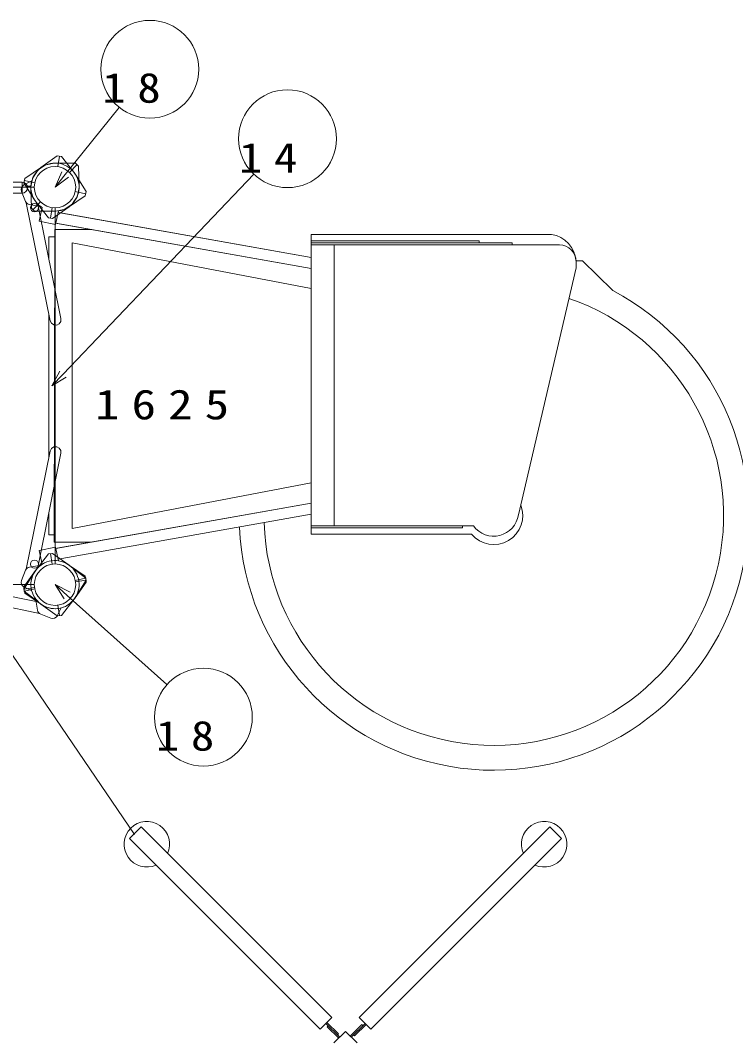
# Model space of a CAD drawing. Units: millimetres on the paper. Extents: x 0 to 420, y -594 to 297.
# Drawn here: x 191.1 to 227.7, y 96.3 to 148.3 of the extents above; entities that cross this region are included whole.
import ezdxf

# ---------------------------------------------------------------- set-up
doc = ezdxf.new("R2010")
doc.units = ezdxf.units.MM
for name, color, linetype, lineweight in [('2D', 7, 'Continuous', 13), ('2D_DIMENSION', 7, 'Continuous', 13), ('AM_5', 7, 'Continuous', 13), ('NBLUVR00$0$2D_NBROOF', 7, 'Continuous', 13), ('TEXT', 7, 'Continuous', 13)]:
    doc.layers.add(name, color=color, linetype=linetype, lineweight=lineweight)
doc.styles.add('ＭＳ ゴシック', font='')
doc.styles.get('ＭＳ ゴシック').set_extended_font_data('MS Gothic')

msp = doc.modelspace()

# ---------------------------------------------------------------- linework, layer by layer
at = {"layer": '2D'}
for p, q in [((193.025, 141.368), (192.189, 140.769)), ((193.025, 141.368), (192.189, 140.769)), ((192.456, 140.914), (192.87, 141)), ((192.87, 141), (193.953, 140.988)), ((193.235, 141.339), (193.025, 141.368)), ((193.235, 141.339), (193.025, 141.368)), ((193.054, 140.817), (193.13, 141.354)), ((193.054, 140.817), (193.13, 141.354)), ((193.871, 140.531), (193.235, 141.339)), ((193.871, 140.531), (193.235, 141.339)), ((193.953, 140.988), (194.105, 140.84)), ((192.212, 140.785), (191.362, 140.205)), ((191.775, 140.254), (192.01, 140.61)), ((192.01, 140.61), (192.026, 140.629)), ((192.026, 140.629), (192.049, 140.652)), ((192.049, 140.652), (192.399, 140.892)), ((192.399, 140.892), (192.456, 140.914)), ((194.029, 140.914), (193.647, 140.524)), ((194.105, 140.84), (194.136, 139.811)), ((174.286, 140.026), (191.219, 140.026)), ((191.219, 139.459), (191.219, 140.026)), ((191.362, 140.205), (191.318, 139.998)), ((191.318, 139.998), (191.859, 139.123)), ((191.718, 140.09), (191.32, 139.888)), ((191.718, 140.09), (191.32, 139.888)), ((191.34, 140.102), (191.87, 139.989)), ((191.676, 139.784), (191.75, 140.195)), ((191.75, 140.195), (191.763, 140.229)), ((191.763, 140.229), (191.775, 140.254)), ((194.493, 139.539), (193.953, 140.415)), ((173.644, 139.769), (191.847, 139.769)), ((174.286, 139.459), (191.219, 139.459)), ((191.195, 139.553), (191.403, 139.036)), ((191.195, 139.553), (191.403, 139.036)), ((191.682, 139.821), (191.491, 139.82)), ((191.501, 139.768), (191.683, 139.768)), ((191.676, 139.729), (191.676, 139.784)), ((191.711, 138.699), (191.676, 139.729)), ((194.471, 139.436), (193.941, 139.549)), ((194.134, 139.749), (194.06, 139.328)), ((194.136, 139.811), (194.134, 139.749)), ((194.449, 139.332), (194.493, 139.539)), ((191.438, 138.976), (192.665, 132.939)), ((191.596, 138.88), (192.112, 138.788)), ((191.596, 138.88), (192.112, 138.788)), ((192.166, 139.011), (191.787, 138.625)), ((191.94, 139.006), (192.577, 138.199)), ((191.94, 139.006), (192.577, 138.199)), ((193.737, 138.868), (193.415, 138.646)), ((193.6, 138.753), (194.449, 139.332)), ((193.788, 138.904), (193.737, 138.868)), ((193.874, 139.031), (193.788, 138.904)), ((194.04, 139.278), (193.874, 139.031)), ((194.06, 139.328), (194.04, 139.278)), ((191.864, 138.55), (191.711, 138.699)), ((192.614, 138.542), (191.864, 138.55)), ((193.21, 133.049), (192.041, 138.801)), ((192.251, 138.727), (192.103, 138.028)), ((192.89, 138.541), (192.614, 138.542)), ((192.757, 138.721), (192.681, 138.184)), ((192.757, 138.721), (192.681, 138.184)), ((192.786, 138.169), (193.622, 138.769)), ((192.786, 138.169), (193.622, 138.769)), ((192.943, 138.536), (192.89, 138.541)), ((192.906, 138.71), (192.906, 120.507)), ((192.931, 137.852), (193.08, 138.551)), ((193.361, 138.626), (192.943, 138.536)), ((206.013, 136.177), (193.063, 138.475)), ((206.013, 136.177), (193.106, 138.467)), ((193.415, 138.646), (193.361, 138.626)), ((192.103, 138.028), (192.931, 137.852)), ((192.577, 138.199), (192.786, 138.169)), ((192.577, 138.199), (192.786, 138.169)), ((192.906, 138.255), (192.906, 134.544)), ((192.947, 137.928), (206.013, 135.61)), ((193.009, 137.917), (206.013, 135.61)), ((192.893, 137.601), (192.856, 121.619)), ((192.893, 137.601), (192.856, 121.619)), ((194.795, 137.601), (192.893, 137.601)), ((194.795, 137.601), (192.893, 137.601)), ((206.013, 137.351), (218.289, 137.351)), ((206.013, 122.029), (206.013, 137.351)), ((192.906, 137.229), (192.589, 137.229)), ((192.589, 137.229), (192.589, 136.102)), ((193.784, 136.925), (206.013, 134.595)), ((193.784, 122.321), (193.784, 136.925)), ((193.784, 136.925), (206.013, 134.595)), ((193.784, 122.321), (193.784, 136.925)), ((214.587, 137.033), (206.013, 137.033)), ((206.013, 136.928), (214.587, 136.928)), ((218.701, 136.82), (206.013, 136.82)), ((207.177, 122.452), (207.177, 136.82)), ((214.587, 136.928), (214.587, 137.033)), ((214.587, 136.928), (216.28, 136.928)), ((216.28, 136.928), (216.28, 136.82)), ((206.013, 136.277), (206.013, 123.103)), ((219.548, 135.653), (219.548, 135.973)), ((219.887, 136.001), (219.551, 136.001)), ((221.405, 134.509), (219.887, 136.001)), ((216.605, 123.018), (219.548, 135.653)), ((192.589, 133.311), (192.589, 125.906)), ((192.665, 132.939), (192.73, 132.81)), ((192.73, 132.81), (192.849, 132.731)), ((192.849, 132.731), (192.992, 132.721)), ((192.906, 132.727), (192.906, 126.491)), ((192.906, 132.727), (192.906, 126.491)), ((192.992, 132.721), (193.123, 132.784)), ((193.123, 132.784), (193.203, 132.906)), ((193.203, 132.906), (193.21, 133.049)), ((192.665, 126.279), (192.73, 126.407)), ((192.73, 126.407), (192.849, 126.487)), ((192.849, 126.487), (192.992, 126.496)), ((192.992, 126.496), (193.123, 126.433)), ((193.123, 126.433), (193.203, 126.311)), ((191.438, 120.241), (192.665, 126.279)), ((193.21, 126.169), (192.041, 120.417)), ((193.203, 126.311), (193.21, 126.169)), ((192.906, 124.673), (192.906, 120.963)), ((206.013, 124.65), (193.784, 122.321)), ((206.013, 124.65), (193.784, 122.321)), ((192.945, 121.3), (206.013, 123.61)), ((193.007, 121.311), (206.013, 123.61)), ((192.589, 123.115), (192.589, 121.989)), ((206.013, 123.045), (193.061, 120.756)), ((206.013, 122.452), (214.307, 122.452)), ((213.74, 122.347), (206.013, 122.347)), ((213.74, 122.452), (213.74, 122.347)), ((192.906, 121.989), (192.589, 121.989)), ((214.208, 122.029), (206.013, 122.029)), ((192.931, 121.365), (192.103, 121.189)), ((192.103, 121.189), (192.251, 120.491)), ((192.856, 121.619), (194.732, 121.617)), ((192.856, 121.619), (194.732, 121.617)), ((193.08, 120.667), (192.931, 121.365)), ((191.94, 120.211), (192.577, 121.019)), ((191.94, 120.211), (192.577, 121.019)), ((192.577, 121.019), (192.786, 121.048)), ((192.577, 121.019), (192.786, 121.048)), ((192.757, 120.497), (192.681, 121.034)), ((192.757, 120.497), (192.681, 121.034)), ((192.786, 121.048), (193.622, 120.449)), ((192.786, 121.048), (193.622, 120.449)), ((191.195, 119.664), (191.403, 120.181)), ((191.195, 119.664), (191.403, 120.181)), ((191.306, 119.329), (191.906, 120.165)), ((191.306, 119.329), (191.906, 120.165)), ((191.596, 120.338), (192.112, 120.429)), ((191.596, 120.338), (192.112, 120.429)), ((194.449, 119.885), (193.6, 120.465)), ((193.668, 120.415), (194.476, 119.778)), ((193.668, 120.415), (194.476, 119.778)), ((186.186, 119.753), (191.938, 118.584)), ((191.859, 120.095), (191.318, 119.219)), ((194.471, 119.782), (193.941, 119.669)), ((193.953, 118.803), (194.493, 119.678)), ((193.954, 119.597), (194.491, 119.673)), ((193.954, 119.597), (194.491, 119.673)), ((194.493, 119.678), (194.449, 119.885)), ((194.476, 119.778), (194.505, 119.568)), ((194.476, 119.778), (194.505, 119.568)), ((191.847, 119.449), (173.644, 119.449)), ((192.113, 117.981), (186.076, 119.208)), ((187.681, 119.449), (191.392, 119.449)), ((191.336, 119.12), (191.306, 119.329)), ((191.336, 119.12), (191.306, 119.329)), ((191.318, 119.219), (191.362, 119.012)), ((191.718, 119.127), (191.32, 119.329)), ((191.718, 119.127), (191.32, 119.329)), ((191.858, 119.3), (191.321, 119.224)), ((191.858, 119.3), (191.321, 119.224)), ((192.143, 118.483), (191.336, 119.12)), ((192.143, 118.483), (191.336, 119.12)), ((191.34, 119.116), (191.87, 119.229)), ((194.505, 119.568), (193.906, 118.732)), ((194.505, 119.568), (193.906, 118.732)), ((191.362, 119.012), (192.212, 118.433)), ((192.017, 118.139), (191.925, 118.655)), ((192.017, 118.139), (191.925, 118.655)), ((193.871, 118.687), (193.235, 117.879)), ((193.871, 118.687), (193.235, 117.879)), ((193.025, 117.849), (192.189, 118.448)), ((193.025, 117.849), (192.189, 118.448)), ((193.227, 118.261), (193.025, 117.863)), ((193.227, 118.261), (193.025, 117.863)), ((193.054, 118.401), (193.13, 117.864)), ((193.054, 118.401), (193.13, 117.864)), ((192.69, 117.738), (192.173, 117.946)), ((192.69, 117.738), (192.173, 117.946)), ((193.235, 117.879), (193.025, 117.849)), ((193.235, 117.879), (193.025, 117.849))]:
    msp.add_line(p, q, dxfattribs=at)
for centre, radius in [((192.906, 139.769), 1.058), ((192.906, 139.769), 1.058), ((192.906, 139.769), 1.058), ((192.906, 139.769), 1.058), ((192.906, 139.769), 1.058), ((192.906, 139.769), 1.058), ((191.858, 138.721), 0.212), ((191.858, 120.496), 0.212), ((192.906, 119.449), 1.058), ((192.906, 119.449), 1.058), ((192.906, 119.449), 1.058), ((192.906, 119.449), 1.058), ((192.906, 119.449), 1.058), ((192.906, 119.449), 1.058), ((192.906, 119.449), 1.058)]:
    msp.add_circle(centre, radius, dxfattribs=at)
for centre, radius, start, end in [((192.906, 139.769), 1.23, 31.6687, 124.3313), ((192.906, 139.769), 1.23, 125.6113, 218.285), ((192.906, 139.769), 1.23, 125.6113, 218.285), ((192.906, 139.769), 1.23, 305.6168, 38.2795), ((192.906, 139.769), 1.23, 305.6168, 38.2795), ((191.219, 139.742), 0.283, 270, 90), ((191.44, 139.652), 0.265, 116.9481, 201.9481), ((191.44, 139.652), 0.265, 116.9481, 201.9481), ((191.641, 139.132), 0.256, 201.9481, 259.9481), ((191.641, 139.132), 0.256, 201.9481, 259.9481), ((192.906, 139.769), 1.23, 211.6632, 237.874), ((192.906, 139.769), 1.23, 278.126, 304.3368), ((218.075, 135.891), 1.475, 3.1809, 81.637), ((218.701, 135.973), 0.847, 0, 90), ((215.342, 122.981), 13.02, 182.5785, 62.1243), ((221.48, 134.584), 0.106, 225.4945, 242.1243), ((215.342, 122.981), 11.75, 181.7419, 70.9234), ((215.342, 122.981), 1.481, 220.0077, 21.2969), ((215.341, 123.203), 1.278, 215.9909, 351.6651), ((192.906, 119.449), 1.23, 51.7205, 144.3832), ((192.906, 119.449), 1.23, 51.7205, 144.3832), ((192.906, 119.449), 1.23, 55.6632, 81.874), ((191.641, 120.086), 0.256, 100.0519, 158.0519), ((191.641, 120.086), 0.256, 100.0519, 158.0519), ((192.906, 119.449), 1.23, 141.715, 234.3887), ((192.906, 119.449), 1.23, 141.715, 234.3887), ((192.906, 119.449), 1.23, 122.126, 148.3368), ((192.906, 119.449), 1.23, 321.7205, 54.3832), ((192.906, 119.449), 1.23, 321.7205, 54.3832), ((191.44, 119.565), 0.265, 158.0519, 243.0519), ((191.44, 119.565), 0.265, 158.0519, 243.0519), ((192.906, 119.449), 1.23, 231.715, 324.3887), ((192.906, 119.449), 1.23, 231.715, 324.3887), ((192.906, 119.449), 1.23, 235.6687, 328.3313), ((192.269, 118.184), 0.256, 190.0519, 248.0519), ((192.269, 118.184), 0.256, 190.0519, 248.0519), ((192.789, 117.983), 0.265, 248.0519, 333.0519), ((192.789, 117.983), 0.265, 248.0519, 333.0519)]:
    msp.add_arc(centre, radius, start, end, dxfattribs=at)
at = {"layer": '2D_DIMENSION'}
for p, q in [((184.136, 125.41), (191.25, 115.087)), ((191.25, 115.087), (196.977, 106.676))]:
    msp.add_line(p, q, dxfattribs=at)
at = {"layer": 'AM_5'}
for p, q in [((196.188, 143.849), (193.428, 140.418)), ((193.254, 140.558), (192.906, 139.769)), ((193.428, 140.418), (192.906, 139.769)), ((203.069, 140.438), (193.319, 130.211)), ((192.906, 139.769), (193.602, 140.278)), ((193.158, 130.365), (192.744, 129.608)), ((193.319, 130.211), (192.744, 129.608)), ((192.744, 129.608), (193.481, 130.057)), ((192.906, 119.449), (193.379, 118.727)), ((193.676, 119.06), (192.906, 119.449)), ((193.527, 118.894), (192.906, 119.449)), ((198.629, 114.339), (193.527, 118.894))]:
    msp.add_line(p, q, dxfattribs=at)
for centre in [(197.755, 145.797), (204.794, 142.247), (200.494, 112.674)]:
    msp.add_circle(centre, 2.5, dxfattribs=at)
at = {"layer": 'NBLUVR00$0$2D_NBROOF'}
for p, q in [((197.305, 107.062), (196.717, 106.473)), ((207.053, 97.314), (197.305, 107.062)), ((208.467, 97.314), (218.214, 107.062)), ((218.803, 106.473), (218.214, 107.062)), ((206.464, 96.725), (196.717, 106.473)), ((209.055, 96.725), (218.803, 106.473)), ((206.464, 96.725), (207.053, 97.314)), ((208.467, 97.314), (209.055, 96.725)), ((206.759, 97.02), (207.465, 96.313)), ((206.812, 97.073), (207.401, 96.484)), ((206.824, 96.849), (206.877, 96.902)), ((206.824, 96.849), (207.412, 96.26)), ((208.59, 96.955), (208.001, 96.366)), ((208.761, 97.019), (208.054, 96.313)), ((208.814, 96.966), (208.225, 96.378)), ((208.59, 96.955), (208.643, 96.902)), ((207.171, 96.018), (207.76, 96.607)), ((207.348, 96.431), (207.401, 96.484)), ((208.349, 96.018), (207.76, 96.607)), ((208.172, 96.431), (208.225, 96.378))]:
    msp.add_line(p, q, dxfattribs=at)
for centre, start, end in [((197.6, 106.178), 335.9561, 294.0438), ((217.92, 106.178), 245.9556, 204.0433)]:
    msp.add_arc(centre, 1.164, start, end, dxfattribs=at)

# ---------------------------------------------------------------- texts
at = {"layer": 'AM_5', "char_height": 1.527, "attachment_point": 7, "style": 'ＭＳ ゴシック'}
for s, insert in [('\\T1.5;\\W1.15;18', (195.325, 144.061)), ('\\T1.5;\\W1.15;14', (202.314, 140.511)), ('\\T1.5;\\W1.15;18', (198.064, 110.938))]:
    msp.add_mtext(s, dxfattribs=dict(at, insert=insert))
at = {"layer": 'TEXT', "insert": (194.953, 127.874), "char_height": 1.527, "attachment_point": 7, "style": 'ＭＳ ゴシック'}
msp.add_mtext('\\T1.5;\\W1.2;1625', dxfattribs=at)

doc.saveas('drawing.dxf')
